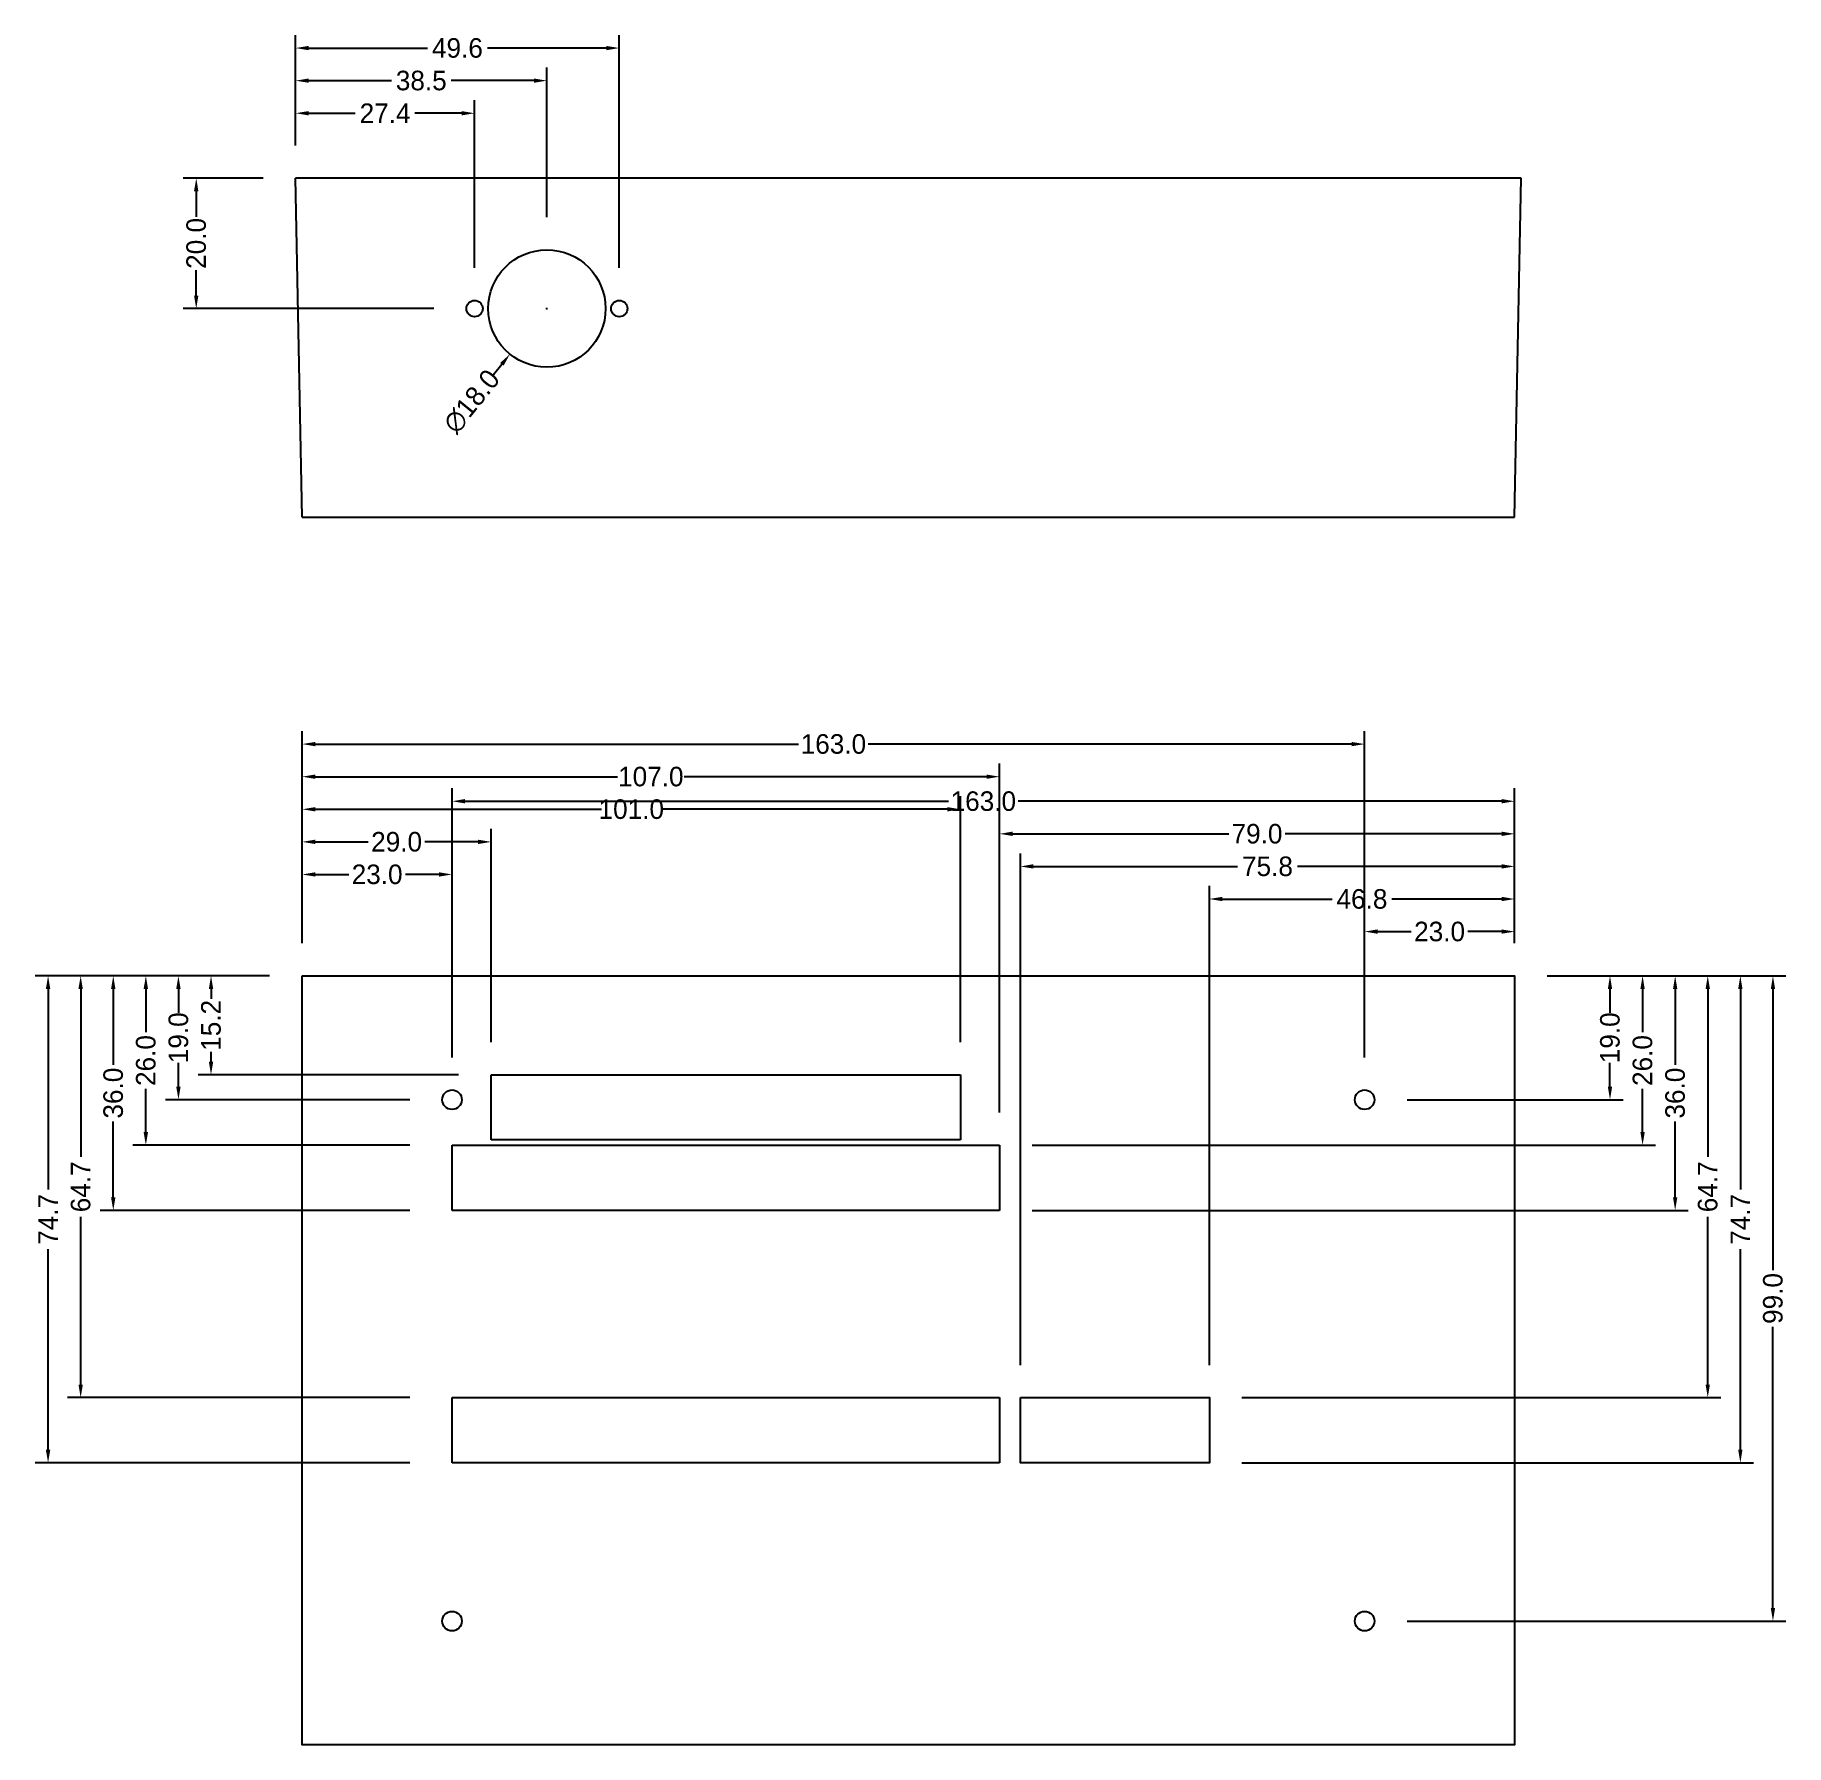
# Model space of a CAD drawing. Extents: x 5 to 273, y 51 to 313.
import ezdxf

# ---------------------------------------------------------------- set-up
doc = ezdxf.new("R2010")
doc.units = 0
doc.layers.get('Defpoints').update_dxf_attribs({"linetype": 'CONTINUOUS'})
doc.layers.add('Bemassung', color=5, linetype='CONTINUOUS')
doc.layers.add('Gehause', color=10, linetype='CONTINUOUS')
doc.dimstyles.get("Standard").update_dxf_attribs({"dimtxt": 3, "dimasz": 2, "dimexe": 2, "dimexo": 5, "dimgap": 0.09, "dimtad": 0, "dimdec": 1, "dimzin": 0, "dimdsep": 46, "dimtxsty": 'Standard', "dimcen": 0.09, "dimadec": 0, "dimazin": 0, "dimtfac": 1, "dimtdec": 1, "dimtofl": 0, "dimtmove": 0, "dimatfit": 0, "dimfxl": 1, "dimtolj": 1, "dimtzin": 0, "dimarcsym": 0})

# ---------------------------------------------------------------- blocks, each defined once
blk = doc.blocks.new('*D107')
at = {"layer": 'Bemassung', "color": 0, "linetype": 'Continuous', "lineweight": -2, "transparency": 16777216}
for p, q in [((44.63, 296.05), (44.63, 303.02)), ((46.63, 301.02), (53.76, 301.02)), ((70.08, 301.02), (62.94, 301.02)), ((72.08, 277.3), (72.08, 303.02))]:
    blk.add_line(p, q, dxfattribs=at)
at = {"layer": 'Bemassung', "color": 0, "linetype": 'Continuous', "transparency": 16777216}
for points in [[(46.63, 301.35), (46.63, 300.69), (44.63, 301.02)], [(70.08, 301.35), (70.08, 300.69), (72.08, 301.02)]]:
    blk.add_solid(points, dxfattribs=at)
at = {"layer": 'Defpoints', "color": 0, "linetype": 'Continuous', "transparency": 16777216}
for p in [(72.08, 301.02), (44.63, 291.05), (72.08, 272.3)]:
    blk.add_point(p, dxfattribs=at)
at = {"layer": 'Bemassung', "color": 0, "linetype": 'Continuous', "transparency": 16777216, "insert": (58.35, 301.02), "char_height": 3, "attachment_point": 5}
blk.add_mtext('\\A1;27.4', dxfattribs=at)
blk = doc.blocks.new('*D108')
at = {"layer": 'Bemassung', "color": 0, "linetype": 'Continuous', "lineweight": -2, "transparency": 16777216}
for p, q in [((44.63, 296.05), (44.63, 308.02)), ((83.18, 285.05), (83.18, 308.02)), ((46.63, 306.02), (59.31, 306.02)), ((81.18, 306.02), (68.49, 306.02))]:
    blk.add_line(p, q, dxfattribs=at)
at = {"layer": 'Bemassung', "color": 0, "linetype": 'Continuous', "transparency": 16777216}
for points in [[(46.63, 306.35), (46.63, 305.69), (44.63, 306.02)], [(81.18, 306.35), (81.18, 305.69), (83.18, 306.02)]]:
    blk.add_solid(points, dxfattribs=at)
at = {"layer": 'Defpoints', "color": 0, "linetype": 'Continuous', "transparency": 16777216}
for p in [(83.18, 306.02), (44.63, 291.05), (83.18, 280.05)]:
    blk.add_point(p, dxfattribs=at)
at = {"layer": 'Bemassung', "color": 0, "linetype": 'Continuous', "transparency": 16777216, "insert": (63.9, 306.02), "char_height": 3, "attachment_point": 5}
blk.add_mtext('\\A1;38.5', dxfattribs=at)
blk = doc.blocks.new('*D109')
at = {"layer": 'Bemassung', "color": 0, "linetype": 'Continuous', "lineweight": -2, "transparency": 16777216}
for p, q in [((44.63, 296.05), (44.63, 313.02)), ((94.28, 277.3), (94.28, 313.02)), ((46.63, 311.02), (64.86, 311.02)), ((92.28, 311.02), (74.04, 311.02))]:
    blk.add_line(p, q, dxfattribs=at)
at = {"layer": 'Bemassung', "color": 0, "linetype": 'Continuous', "transparency": 16777216}
for points in [[(46.63, 311.35), (46.63, 310.69), (44.63, 311.02)], [(92.28, 311.35), (92.28, 310.69), (94.28, 311.02)]]:
    blk.add_solid(points, dxfattribs=at)
at = {"layer": 'Defpoints', "color": 0, "linetype": 'Continuous', "transparency": 16777216}
for p in [(94.28, 311.02), (44.63, 291.05), (94.28, 272.3)]:
    blk.add_point(p, dxfattribs=at)
at = {"layer": 'Bemassung', "color": 0, "linetype": 'Continuous', "transparency": 16777216, "insert": (69.45, 311.02), "char_height": 3, "attachment_point": 5}
blk.add_mtext('\\A1;49.6', dxfattribs=at)
blk = doc.blocks.new('*D110')
at = {"layer": 'Bemassung', "color": 0, "linetype": 'Continuous', "lineweight": -2, "transparency": 16777216}
for p, q in [((39.63, 291.05), (27.38, 291.05)), ((29.38, 289.05), (29.38, 285.14)), ((29.38, 273.05), (29.38, 276.96)), ((65.83, 271.05), (27.38, 271.05))]:
    blk.add_line(p, q, dxfattribs=at)
at = {"layer": 'Bemassung', "color": 0, "linetype": 'Continuous', "transparency": 16777216}
for points in [[(29.04, 289.05), (29.71, 289.05), (29.38, 291.05)], [(29.04, 273.05), (29.71, 273.05), (29.38, 271.05)]]:
    blk.add_solid(points, dxfattribs=at)
at = {"layer": 'Defpoints', "color": 0, "linetype": 'Continuous', "transparency": 16777216}
for p in [(44.63, 291.05), (29.38, 271.05), (70.83, 271.05)]:
    blk.add_point(p, dxfattribs=at)
at = {"layer": 'Bemassung', "color": 0, "linetype": 'Continuous', "transparency": 16777216, "insert": (29.38, 281.05), "char_height": 3, "attachment_point": 5, "rotation": 90}
blk.add_mtext('\\A1;20.0', dxfattribs=at)
blk = doc.blocks.new('*D111')
at = {"layer": 'Bemassung', "color": 0, "linetype": 'Continuous', "lineweight": -2, "transparency": 16777216}
for p, q in [((83.09, 271.05), (83.27, 271.05)), ((83.18, 270.96), (83.18, 271.14)), ((75, 260.95), (76.26, 262.5))]:
    blk.add_line(p, q, dxfattribs=at)
at = {"layer": 'Bemassung', "color": 0, "linetype": 'Continuous', "transparency": 16777216}
blk.add_solid([(76, 262.71), (76.52, 262.29), (77.51, 264.06)], dxfattribs=at)
at = {"layer": 'Defpoints', "color": 0, "linetype": 'Continuous', "transparency": 16777216}
for p in [(88.84, 278.05), (77.51, 264.06)]:
    blk.add_point(p, dxfattribs=at)
at = {"layer": 'Bemassung', "color": 0, "linetype": 'Continuous', "transparency": 16777216, "insert": (71.64, 256.8), "char_height": 3, "attachment_point": 5, "rotation": 51.0051}
blk.add_mtext('\\A1;∅18.0', dxfattribs=at)
blk = doc.blocks.new('*D112')
at = {"layer": 'Bemassung', "color": 0, "linetype": 'Continuous', "lineweight": -2, "transparency": 16777216}
for p, q in [((45.63, 173.67), (45.63, 186.23)), ((68.63, 156.17), (68.63, 186.23)), ((47.63, 184.23), (52.79, 184.23)), ((66.63, 184.23), (61.47, 184.23)), ((208.63, 156.17), (208.63, 177.46)), ((231.63, 173.67), (231.63, 177.46)), ((210.63, 175.46), (215.79, 175.46)), ((229.63, 175.46), (224.47, 175.46))]:
    blk.add_line(p, q, dxfattribs=at)
at = {"layer": 'Bemassung', "color": 0, "linetype": 'Continuous', "transparency": 16777216}
for points in [[(47.63, 184.56), (47.63, 183.9), (45.63, 184.23)], [(66.63, 184.56), (66.63, 183.9), (68.63, 184.23)], [(210.63, 175.8), (210.63, 175.13), (208.63, 175.46)], [(229.63, 175.8), (229.63, 175.13), (231.63, 175.46)]]:
    blk.add_solid(points, dxfattribs=at)
at = {"layer": 'Defpoints', "color": 0, "linetype": 'Continuous', "transparency": 16777216}
for p in [(68.63, 184.23), (208.63, 175.46), (45.63, 168.67), (231.63, 168.67), (68.63, 151.17), (208.63, 151.17)]:
    blk.add_point(p, dxfattribs=at)
at = {"layer": 'Bemassung', "color": 0, "linetype": 'Continuous', "transparency": 16777216, "char_height": 3, "attachment_point": 5}
for insert in [(57.13, 184.23), (220.13, 175.46)]:
    blk.add_mtext('\\A1;23.0', dxfattribs=dict(at, insert=insert))
blk = doc.blocks.new('*D113')
at = {"layer": 'Bemassung', "color": 0, "linetype": 'Continuous', "lineweight": -2, "transparency": 16777216}
for p, q in [((45.63, 173.67), (45.63, 191.23)), ((74.62, 158.49), (74.62, 191.23)), ((47.63, 189.23), (55.78, 189.23)), ((72.62, 189.23), (64.46, 189.23)), ((184.81, 108.96), (184.81, 182.46)), ((186.81, 180.46), (203.63, 180.46)), ((229.63, 180.46), (212.81, 180.46)), ((231.63, 173.67), (231.63, 182.46))]:
    blk.add_line(p, q, dxfattribs=at)
at = {"layer": 'Bemassung', "color": 0, "linetype": 'Continuous', "transparency": 16777216}
for points in [[(47.63, 189.56), (47.63, 188.9), (45.63, 189.23)], [(72.62, 189.56), (72.62, 188.9), (74.62, 189.23)], [(186.81, 180.8), (186.81, 180.13), (184.81, 180.46)], [(229.63, 180.8), (229.63, 180.13), (231.63, 180.46)]]:
    blk.add_solid(points, dxfattribs=at)
at = {"layer": 'Defpoints', "color": 0, "linetype": 'Continuous', "transparency": 16777216}
for p in [(74.62, 189.23), (184.81, 180.46), (45.63, 168.67), (231.63, 168.67), (74.62, 153.49), (184.81, 103.96)]:
    blk.add_point(p, dxfattribs=at)
at = {"layer": 'Bemassung', "color": 0, "linetype": 'Continuous', "transparency": 16777216, "char_height": 3, "attachment_point": 5}
for s, insert in [('\\A1;29.0', (60.12, 189.23)), ('\\A1;46.8', (208.22, 180.46))]:
    blk.add_mtext(s, dxfattribs=dict(at, insert=insert))
blk = doc.blocks.new('*D114')
at = {"layer": 'Bemassung', "color": 0, "linetype": 'Continuous', "lineweight": -2, "transparency": 16777216}
for p, q in [((45.63, 173.67), (45.63, 196.23)), ((146.62, 158.49), (146.62, 196.23)), ((47.63, 194.23), (91.53, 194.23)), ((144.62, 194.23), (100.71, 194.23)), ((155.81, 108.96), (155.81, 187.46)), ((157.81, 185.46), (189.13, 185.46)), ((229.63, 185.46), (198.31, 185.46)), ((231.63, 173.67), (231.63, 187.46))]:
    blk.add_line(p, q, dxfattribs=at)
at = {"layer": 'Bemassung', "color": 0, "linetype": 'Continuous', "transparency": 16777216}
for points in [[(47.63, 194.56), (47.63, 193.9), (45.63, 194.23)], [(144.62, 194.56), (144.62, 193.9), (146.62, 194.23)], [(157.81, 185.8), (157.81, 185.13), (155.81, 185.46)], [(229.63, 185.8), (229.63, 185.13), (231.63, 185.46)]]:
    blk.add_solid(points, dxfattribs=at)
at = {"layer": 'Defpoints', "color": 0, "linetype": 'Continuous', "transparency": 16777216}
for p in [(146.62, 194.23), (155.81, 185.46), (45.63, 168.67), (231.63, 168.67), (146.62, 153.49), (155.81, 103.96)]:
    blk.add_point(p, dxfattribs=at)
at = {"layer": 'Bemassung', "color": 0, "linetype": 'Continuous', "transparency": 16777216, "char_height": 3, "attachment_point": 5}
for s, insert in [('\\A1;101.0', (96.12, 194.23)), ('\\A1;75.8', (193.72, 185.46))]:
    blk.add_mtext(s, dxfattribs=dict(at, insert=insert))
blk = doc.blocks.new('*D115')
at = {"layer": 'Bemassung', "color": 0, "linetype": 'Continuous', "lineweight": -2, "transparency": 16777216}
for p, q in [((45.63, 173.67), (45.63, 201.23)), ((47.63, 199.23), (94.03, 199.23)), ((150.62, 199.23), (104.21, 199.23)), ((152.62, 147.69), (152.62, 201.23)), ((152.62, 147.69), (152.62, 192.46)), ((231.63, 173.67), (231.63, 192.46)), ((154.62, 190.46), (187.78, 190.46)), ((229.63, 190.46), (196.46, 190.46))]:
    blk.add_line(p, q, dxfattribs=at)
at = {"layer": 'Bemassung', "color": 0, "linetype": 'Continuous', "transparency": 16777216}
for points in [[(47.63, 199.56), (47.63, 198.9), (45.63, 199.23)], [(150.62, 199.56), (150.62, 198.9), (152.62, 199.23)], [(154.62, 190.8), (154.62, 190.13), (152.62, 190.46)], [(229.63, 190.8), (229.63, 190.13), (231.63, 190.46)]]:
    blk.add_solid(points, dxfattribs=at)
at = {"layer": 'Defpoints', "color": 0, "linetype": 'Continuous', "transparency": 16777216}
for p in [(152.62, 199.23), (152.62, 190.46), (45.63, 168.67), (231.63, 168.67), (152.62, 142.69), (152.62, 142.69)]:
    blk.add_point(p, dxfattribs=at)
at = {"layer": 'Bemassung', "color": 0, "linetype": 'Continuous', "transparency": 16777216, "char_height": 3, "attachment_point": 5}
for s, insert in [('\\A1;107.0', (99.12, 199.23)), ('\\A1;79.0', (192.12, 190.46))]:
    blk.add_mtext(s, dxfattribs=dict(at, insert=insert))
blk = doc.blocks.new('*D116')
at = {"layer": 'Bemassung', "color": 0, "linetype": 'Continuous', "lineweight": -2, "transparency": 16777216}
for p, q in [((45.63, 173.67), (45.63, 206.23)), ((47.63, 204.23), (121.79, 204.23)), ((206.63, 204.23), (132.47, 204.23)), ((208.63, 156.17), (208.63, 206.23)), ((68.63, 156.17), (68.63, 197.46)), ((231.63, 173.67), (231.63, 197.46)), ((70.63, 195.46), (144.79, 195.46)), ((229.63, 195.46), (155.47, 195.46))]:
    blk.add_line(p, q, dxfattribs=at)
at = {"layer": 'Bemassung', "color": 0, "linetype": 'Continuous', "transparency": 16777216}
for points in [[(47.63, 204.56), (47.63, 203.9), (45.63, 204.23)], [(206.63, 204.56), (206.63, 203.9), (208.63, 204.23)], [(70.63, 195.8), (70.63, 195.13), (68.63, 195.46)], [(229.63, 195.8), (229.63, 195.13), (231.63, 195.46)]]:
    blk.add_solid(points, dxfattribs=at)
at = {"layer": 'Defpoints', "color": 0, "linetype": 'Continuous', "transparency": 16777216}
for p in [(208.63, 204.23), (68.63, 195.46), (45.63, 168.67), (231.63, 168.67), (68.63, 151.17), (208.63, 151.17)]:
    blk.add_point(p, dxfattribs=at)
at = {"layer": 'Bemassung', "color": 0, "linetype": 'Continuous', "transparency": 16777216, "char_height": 3, "attachment_point": 5}
for insert in [(127.13, 204.23), (150.13, 195.46)]:
    blk.add_mtext('\\A1;163.0', dxfattribs=dict(at, insert=insert))
blk = doc.blocks.new('*D117')
at = {"layer": 'Bemassung', "color": 0, "linetype": 'Continuous', "lineweight": -2, "transparency": 16777216}
for p, q in [((40.63, 168.67), (29.65, 168.67)), ((31.65, 166.67), (31.65, 165.17)), ((236.63, 168.67), (248.27, 168.67)), ((246.27, 166.67), (246.27, 163.01)), ((31.65, 155.49), (31.65, 156.99)), ((69.62, 153.49), (29.65, 153.49)), ((246.27, 151.67), (246.27, 155.33)), ((215.13, 149.67), (248.27, 149.67))]:
    blk.add_line(p, q, dxfattribs=at)
at = {"layer": 'Bemassung', "color": 0, "linetype": 'Continuous', "transparency": 16777216}
for points in [[(31.31, 166.67), (31.98, 166.67), (31.65, 168.67)], [(245.94, 166.67), (246.6, 166.67), (246.27, 168.67)], [(31.31, 155.49), (31.98, 155.49), (31.65, 153.49)], [(245.94, 151.67), (246.6, 151.67), (246.27, 149.67)]]:
    blk.add_solid(points, dxfattribs=at)
at = {"layer": 'Defpoints', "color": 0, "linetype": 'Continuous', "transparency": 16777216}
for p in [(45.63, 168.67), (231.63, 168.67), (31.65, 153.49), (74.62, 153.49), (210.13, 149.67), (246.27, 149.67)]:
    blk.add_point(p, dxfattribs=at)
at = {"layer": 'Bemassung', "color": 0, "linetype": 'Continuous', "transparency": 16777216, "char_height": 3, "attachment_point": 5, "rotation": 90}
for s, insert in [('\\A1;15.2', (31.65, 161.08)), ('\\A1;19.0', (246.27, 159.17))]:
    blk.add_mtext(s, dxfattribs=dict(at, insert=insert))
blk = doc.blocks.new('*D118')
at = {"layer": 'Bemassung', "color": 0, "linetype": 'Continuous', "lineweight": -2, "transparency": 16777216}
for p, q in [((40.63, 168.67), (24.65, 168.67)), ((26.65, 166.67), (26.65, 163.01)), ((236.63, 168.67), (253.27, 168.67)), ((251.27, 166.67), (251.27, 160.02)), ((26.65, 151.67), (26.65, 155.33)), ((251.27, 144.69), (251.27, 151.34)), ((62.13, 149.67), (24.65, 149.67)), ((157.62, 142.69), (253.27, 142.69))]:
    blk.add_line(p, q, dxfattribs=at)
at = {"layer": 'Bemassung', "color": 0, "linetype": 'Continuous', "transparency": 16777216}
for points in [[(26.31, 166.67), (26.98, 166.67), (26.65, 168.67)], [(250.94, 166.67), (251.6, 166.67), (251.27, 168.67)], [(26.31, 151.67), (26.98, 151.67), (26.65, 149.67)], [(250.94, 144.69), (251.6, 144.69), (251.27, 142.69)]]:
    blk.add_solid(points, dxfattribs=at)
at = {"layer": 'Defpoints', "color": 0, "linetype": 'Continuous', "transparency": 16777216}
for p in [(45.63, 168.67), (231.63, 168.67), (26.65, 149.67), (67.13, 149.67), (152.62, 142.69), (251.27, 142.69)]:
    blk.add_point(p, dxfattribs=at)
at = {"layer": 'Bemassung', "color": 0, "linetype": 'Continuous', "transparency": 16777216, "char_height": 3, "attachment_point": 5, "rotation": 90}
for s, insert in [('\\A1;19.0', (26.65, 159.17)), ('\\A1;26.0', (251.27, 155.68))]:
    blk.add_mtext(s, dxfattribs=dict(at, insert=insert))
blk = doc.blocks.new('*D119')
at = {"layer": 'Bemassung', "color": 0, "linetype": 'Continuous', "lineweight": -2, "transparency": 16777216}
for p, q in [((40.63, 168.67), (19.65, 168.67)), ((21.65, 166.67), (21.65, 160.02)), ((236.63, 168.67), (258.27, 168.67)), ((256.27, 166.67), (256.27, 155.02)), ((21.65, 144.69), (21.65, 151.34)), ((256.27, 134.69), (256.27, 146.34)), ((62.13, 142.69), (19.65, 142.69)), ((157.62, 132.69), (258.27, 132.69))]:
    blk.add_line(p, q, dxfattribs=at)
at = {"layer": 'Bemassung', "color": 0, "linetype": 'Continuous', "transparency": 16777216}
for points in [[(21.31, 166.67), (21.98, 166.67), (21.65, 168.67)], [(255.94, 166.67), (256.6, 166.67), (256.27, 168.67)], [(21.31, 144.69), (21.98, 144.69), (21.65, 142.69)], [(255.94, 134.69), (256.6, 134.69), (256.27, 132.69)]]:
    blk.add_solid(points, dxfattribs=at)
at = {"layer": 'Defpoints', "color": 0, "linetype": 'Continuous', "transparency": 16777216}
for p in [(45.63, 168.67), (231.63, 168.67), (21.65, 142.69), (67.13, 142.69), (152.62, 132.69), (256.27, 132.69)]:
    blk.add_point(p, dxfattribs=at)
at = {"layer": 'Bemassung', "color": 0, "linetype": 'Continuous', "transparency": 16777216, "char_height": 3, "attachment_point": 5, "rotation": 90}
for s, insert in [('\\A1;26.0', (21.65, 155.68)), ('\\A1;36.0', (256.27, 150.68))]:
    blk.add_mtext(s, dxfattribs=dict(at, insert=insert))
blk = doc.blocks.new('*D120')
at = {"layer": 'Bemassung', "color": 0, "linetype": 'Continuous', "lineweight": -2, "transparency": 16777216}
for p, q in [((40.63, 168.67), (14.65, 168.67)), ((16.65, 166.67), (16.65, 155.02)), ((236.63, 168.67), (263.27, 168.67)), ((261.27, 166.67), (261.27, 140.9)), ((16.65, 134.69), (16.65, 146.34)), ((62.13, 132.69), (14.65, 132.69)), ((261.27, 105.96), (261.27, 131.72)), ((189.81, 103.96), (263.27, 103.96))]:
    blk.add_line(p, q, dxfattribs=at)
at = {"layer": 'Bemassung', "color": 0, "linetype": 'Continuous', "transparency": 16777216}
for points in [[(16.31, 166.67), (16.98, 166.67), (16.65, 168.67)], [(260.94, 166.67), (261.6, 166.67), (261.27, 168.67)], [(16.31, 134.69), (16.98, 134.69), (16.65, 132.69)], [(260.94, 105.96), (261.6, 105.96), (261.27, 103.96)]]:
    blk.add_solid(points, dxfattribs=at)
at = {"layer": 'Defpoints', "color": 0, "linetype": 'Continuous', "transparency": 16777216}
for p in [(45.63, 168.67), (231.63, 168.67), (16.65, 132.69), (67.13, 132.69), (184.81, 103.96), (261.27, 103.96)]:
    blk.add_point(p, dxfattribs=at)
at = {"layer": 'Bemassung', "color": 0, "linetype": 'Continuous', "transparency": 16777216, "char_height": 3, "attachment_point": 5, "rotation": 90}
for s, insert in [('\\A1;36.0', (16.65, 150.68)), ('\\A1;64.7', (261.27, 136.31))]:
    blk.add_mtext(s, dxfattribs=dict(at, insert=insert))
blk = doc.blocks.new('*D121')
at = {"layer": 'Bemassung', "color": 0, "linetype": 'Continuous', "lineweight": -2, "transparency": 16777216}
for p, q in [((40.63, 168.67), (9.65, 168.67)), ((11.65, 166.67), (11.65, 140.9)), ((236.63, 168.67), (268.27, 168.67)), ((266.27, 166.67), (266.27, 135.9)), ((11.65, 105.96), (11.65, 131.72)), ((266.27, 95.96), (266.27, 126.72)), ((62.13, 103.96), (9.65, 103.96)), ((189.81, 93.96), (268.27, 93.96))]:
    blk.add_line(p, q, dxfattribs=at)
at = {"layer": 'Bemassung', "color": 0, "linetype": 'Continuous', "transparency": 16777216}
for points in [[(11.31, 166.67), (11.98, 166.67), (11.65, 168.67)], [(265.94, 166.67), (266.6, 166.67), (266.27, 168.67)], [(11.31, 105.96), (11.98, 105.96), (11.65, 103.96)], [(265.94, 95.96), (266.6, 95.96), (266.27, 93.96)]]:
    blk.add_solid(points, dxfattribs=at)
at = {"layer": 'Defpoints', "color": 0, "linetype": 'Continuous', "transparency": 16777216}
for p in [(45.63, 168.67), (231.63, 168.67), (11.65, 103.96), (67.13, 103.96), (184.81, 93.96), (266.27, 93.96)]:
    blk.add_point(p, dxfattribs=at)
at = {"layer": 'Bemassung', "color": 0, "linetype": 'Continuous', "transparency": 16777216, "char_height": 3, "attachment_point": 5, "rotation": 90}
for s, insert in [('\\A1;64.7', (11.65, 136.31)), ('\\A1;74.7', (266.27, 131.31))]:
    blk.add_mtext(s, dxfattribs=dict(at, insert=insert))
blk = doc.blocks.new('*D122')
at = {"layer": 'Bemassung', "color": 0, "linetype": 'Continuous', "lineweight": -2, "transparency": 16777216}
for p, q in [((40.63, 168.67), (4.65, 168.67)), ((6.65, 166.67), (6.65, 135.9)), ((236.63, 168.67), (273.27, 168.67)), ((271.27, 166.67), (271.27, 123.51)), ((6.65, 95.96), (6.65, 126.72)), ((271.27, 71.67), (271.27, 114.83)), ((62.13, 93.96), (4.65, 93.96)), ((215.13, 69.67), (273.27, 69.67))]:
    blk.add_line(p, q, dxfattribs=at)
at = {"layer": 'Bemassung', "color": 0, "linetype": 'Continuous', "transparency": 16777216}
for points in [[(6.31, 166.67), (6.98, 166.67), (6.65, 168.67)], [(270.94, 166.67), (271.6, 166.67), (271.27, 168.67)], [(6.31, 95.96), (6.98, 95.96), (6.65, 93.96)], [(270.94, 71.67), (271.6, 71.67), (271.27, 69.67)]]:
    blk.add_solid(points, dxfattribs=at)
at = {"layer": 'Defpoints', "color": 0, "linetype": 'Continuous', "transparency": 16777216}
for p in [(45.63, 168.67), (231.63, 168.67), (6.65, 93.96), (67.13, 93.96), (210.13, 69.67), (271.27, 69.67)]:
    blk.add_point(p, dxfattribs=at)
at = {"layer": 'Bemassung', "color": 0, "linetype": 'Continuous', "transparency": 16777216, "char_height": 3, "attachment_point": 5, "rotation": 90}
for s, insert in [('\\A1;74.7', (6.65, 131.31)), ('\\A1;99.0', (271.27, 119.17))]:
    blk.add_mtext(s, dxfattribs=dict(at, insert=insert))

msp = doc.modelspace()

# ---------------------------------------------------------------- linework, layer by layer
at = {"layer": 'Gehause', "linetype": 'Continuous'}
for p, q in [((232.63, 291.05), (44.63, 291.05)), ((45.63, 239.05), (44.63, 291.05)), ((231.63, 239.05), (232.63, 291.05)), ((45.63, 239.05), (231.63, 239.05)), ((74.62, 153.49), (146.62, 153.49)), ((74.62, 143.49), (74.62, 153.49)), ((146.62, 153.49), (146.62, 143.49)), ((68.62, 142.69), (152.62, 142.69)), ((68.62, 132.69), (68.62, 142.69)), ((146.62, 143.49), (74.62, 143.49)), ((152.62, 142.69), (152.62, 132.69)), ((152.62, 132.69), (68.62, 132.69)), ((68.62, 103.96), (152.62, 103.96)), ((68.62, 93.96), (68.62, 103.96)), ((152.62, 103.96), (152.62, 93.96)), ((152.62, 93.96), (68.62, 93.96))]:
    msp.add_line(p, q, dxfattribs=at)
for points in [[(45.63, 168.67), (231.63, 168.67), (231.63, 50.67), (45.63, 50.67)], [(155.81, 103.96), (184.81, 103.96), (184.81, 93.96), (155.81, 93.96)]]:
    msp.add_lwpolyline(points, close=True, dxfattribs=at)
for centre, radius in [((83.18, 271.05), 9), ((72.08, 271.05), 1.25), ((94.28, 271.05), 1.25), ((68.63, 149.67), 1.5), ((208.63, 149.67), 1.5), ((68.63, 69.67), 1.5), ((208.63, 69.67), 1.5)]:
    msp.add_circle(centre, radius, dxfattribs=at)

# ---------------------------------------------------------------- dimensions: what is measured, and where the dimension line sits
at = {"layer": 'Bemassung', "linetype": 'Continuous'}
for base, p1, p2, angle, picture, middle in [((94.2781, 311.0212), (44.6282, 291.0511), (94.2781, 272.3011), 180, '*D109', (69.4531, 311.0212)), ((83.1781, 306.0212), (44.6282, 291.0511), (83.1781, 280.0511), 180, '*D108', (63.9031, 306.0212)), ((72.0781, 301.0212), (44.6282, 291.0511), (72.0781, 272.3011), 180, '*D107', (58.3531, 301.0212)), ((29.38, 271.05), (44.63, 291.05), (70.83, 271.05), 90, '*D110', (29.38, 281.05)), ((271.27, 69.67), (231.63, 168.67), (210.13, 69.67), 90, '*D122', (271.27, 119.17)), ((266.27, 93.96), (231.63, 168.67), (184.81, 93.96), 90, '*D121', (266.27, 131.31)), ((261.27, 103.96), (231.63, 168.67), (184.81, 103.96), 90, '*D120', (261.27, 136.31)), ((256.27, 132.69), (231.63, 168.67), (152.62, 132.69), 90, '*D119', (256.27, 150.68)), ((251.27, 142.69), (231.63, 168.67), (152.62, 142.69), 90, '*D118', (251.27, 155.68)), ((246.27, 149.67), (231.63, 168.67), (210.13, 149.67), 90, '*D117', (246.27, 159.17))]:
    dim = msp.add_linear_dim(base=base, p1=p1, p2=p2, angle=angle, dimstyle='Standard', override={"dimatfit": 3}, dxfattribs=at)
    dim.commit()
    dim.dimension.update_dxf_attribs({"geometry": picture, "text_midpoint": middle})
dim = msp.add_diameter_dim_2p(p1=(88.84, 278.05), p2=(77.51, 264.06), dimstyle='Standard', override={"dimatfit": 3}, dxfattribs=at)
dim.commit()
dim.dimension.update_dxf_attribs({"geometry": '*D111', "text_midpoint": (71.64, 256.8)})
for base, p2, picture, middle in [((68.63, 195.46), (68.63, 151.17), '*D116', (150.13, 195.46)), ((152.62, 190.46), (152.62, 142.69), '*D115', (192.12, 190.46)), ((155.81, 185.46), (155.81, 103.96), '*D114', (193.72, 185.46)), ((184.81, 180.46), (184.81, 103.96), '*D113', (208.22, 180.46)), ((208.63, 175.46), (208.63, 151.17), '*D112', (220.13, 175.46))]:
    dim = msp.add_linear_dim(base=base, p1=(231.63, 168.67), p2=p2, dimstyle='Standard', override={"dimatfit": 3}, dxfattribs=at)
    dim.commit()
    dim.dimension.update_dxf_attribs({"geometry": picture, "text_midpoint": middle})

doc.saveas('drawing.dxf')
